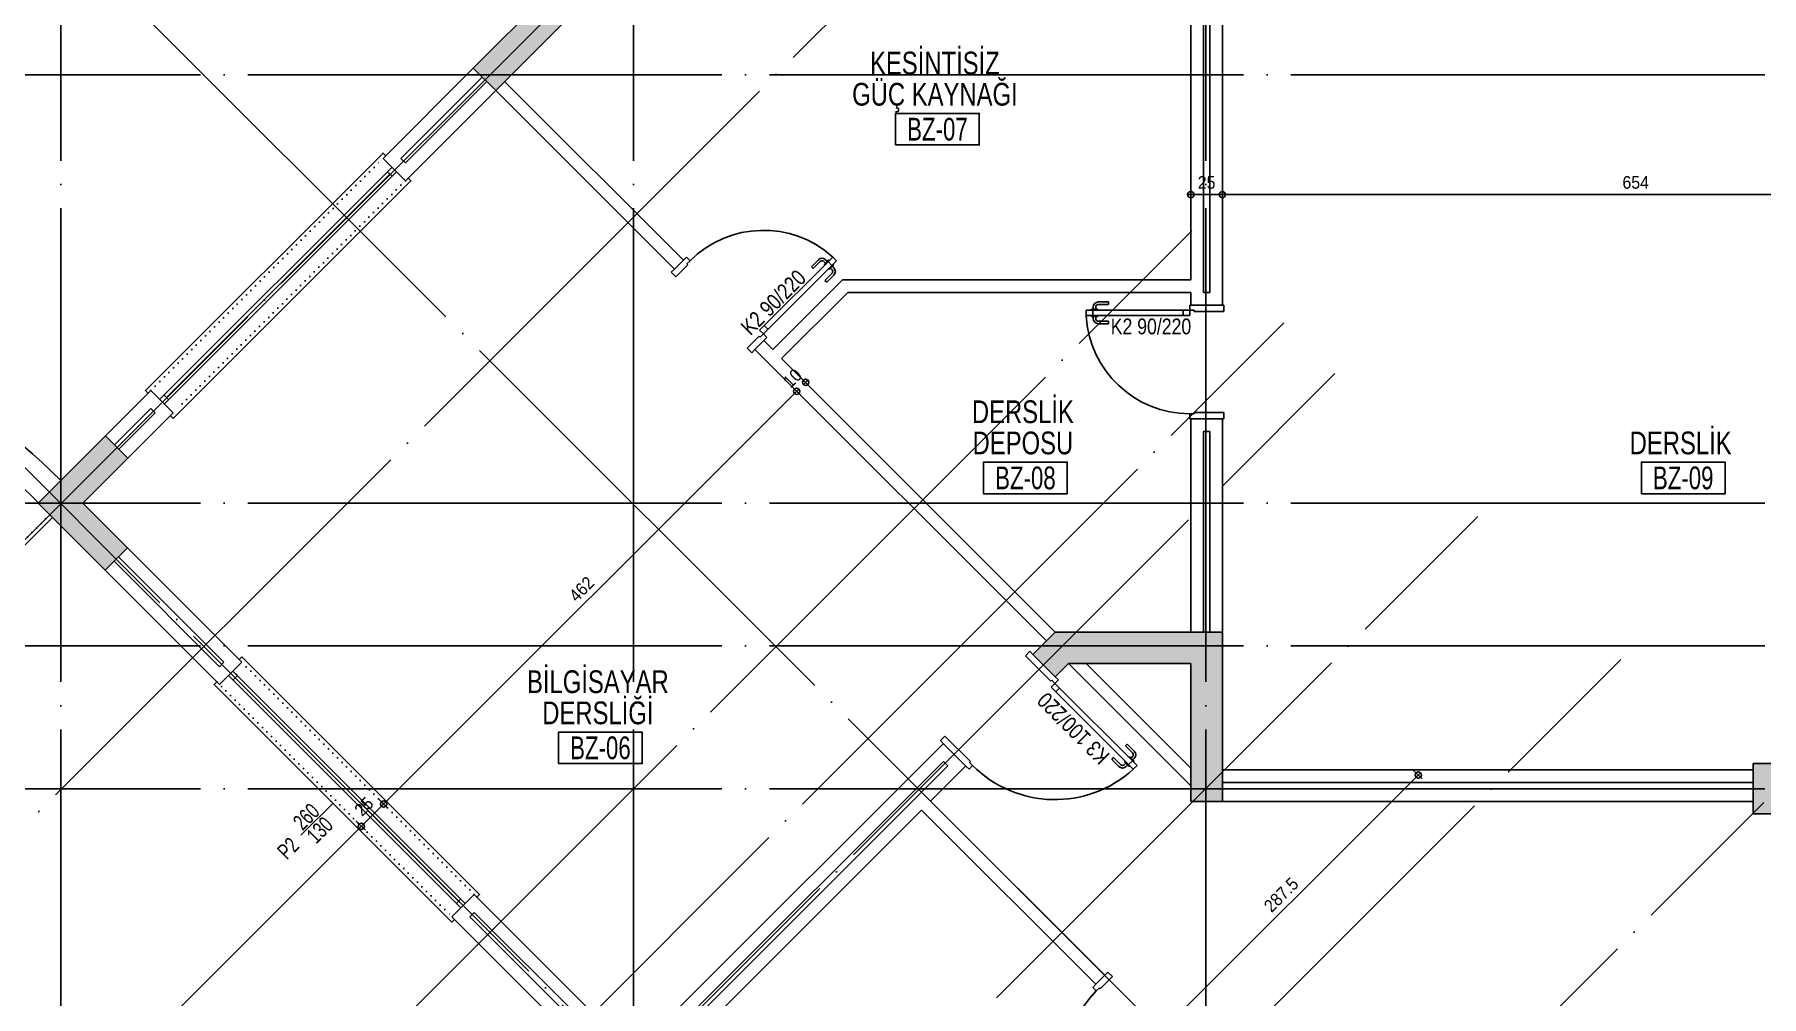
# Model space of a CAD drawing. Extents: x 460786 to 545292, y 30998 to 41694.
# Drawn here: x 487193 to 488560, y 39938 to 40699 of the extents above; entities that cross this region are included whole.
import ezdxf
from ezdxf.enums import TextEntityAlignment as Align

# ---------------------------------------------------------------- set-up
doc = ezdxf.new("R2010")
doc.units = 0
doc.header["$LTSCALE"] = 50
doc.header["$MEASUREMENT"] = 0
doc.header["$PDMODE"] = 35
doc.linetypes.add('DASHDOT', pattern=[5.5, 5, -0.25, 0, -0.25])
doc.linetypes.add('DASHED', pattern=[0.1, 0, -0.1])
doc.layers.get('0').update_dxf_attribs({"linetype": 'CONTINUOUS'})
doc.layers.get('Defpoints').update_dxf_attribs({"linetype": 'CONTINUOUS'})
for name, color, linetype in [('A-Aks Dikey', 12, 'DASHDOT'), ('A-Aks Yatay', 12, 'DASHDOT'), ('A-Betonarme', 6, 'CONTINUOUS'), ('A-Cam', 160, 'CONTINUOUS'), ('A-Dash', 9, 'DASHED'), ('A-Duvar', 7, 'CONTINUOUS'), ('A-Gör 2', 40, 'CONTINUOUS'), ('A-Kapı', 2, 'CONTINUOUS'), ('A-mahal adi', 1, 'CONTINUOUS'), ('A-mahal no', 4, 'CONTINUOUS'), ('A-Merdiven', 11, 'CONTINUOUS'), ('A-Olcu  IC Yatay', 8, 'CONTINUOUS'), ('A-Poz-Kapı', 4, 'CONTINUOUS'), ('A-Poz-Pen', 4, 'CONTINUOUS'), ('A-Tarama 1', 9, 'CONTINUOUS')]:
    doc.layers.add(name, color=color, linetype=linetype)
doc.styles.get("Standard").update_dxf_attribs({"font": 'arial.ttf', "width": 0.9})
doc.dimstyles.new('EXIT', dxfattribs={"dimscale": 50, "dimtxt": 0.23, "dimasz": 0.03, "dimexe": 0.125, "dimexo": 0.5, "dimgap": 0.09, "dimtad": 1, "dimzin": 1, "dimdsep": 46, "dimtxsty": 'Standard', "dimblk": 'TICK', "dimcen": 0.2, "dimadec": 0, "dimazin": 0, "dimtfac": 1, "dimtix": 1, "dimtofl": 0, "dimtmove": 2, "dimatfit": 3, "dimldrblk": 'TICK', "dimfxl": 1, "dimtolj": 1, "dimtzin": 1, "dimarcsym": 0})
pattern_1 = [(225, (-3046.124, 1950.459), (5.30330086, -5.30330086), []), (225, (-3051.4276, 1950.459), (5.30330086, -5.30330086), [3.75, -1.875])]

# ---------------------------------------------------------------- blocks, each defined once
blk = doc.blocks.new('poz-pk1')
blk.add_line((24.3, 28.7), (24.3, -5.7))
at = {"width": 0.7}
for p in [(17, 10), (31.5, 10)]:
    blk.add_attdef('YAZı', text='', height=12, rotation=90, dxfattribs=at).set_placement(p, align=Align.MIDDLE_CENTER)
blk.add_attdef('POZ', text='', height=12, dxfattribs=at).set_placement((24.3, -14.4), align=Align.MIDDLE_CENTER)
blk = doc.blocks.new('kapı L 90p 10')
at = {"ltscale": 20}
for p, q in [((4, 85.4), (8.2, 85.4)), ((4, 3.5), (4, 85.4)), ((8.2, 3.5), (8.2, 85.4)), ((-2.5, 75.9), (-2.5, 67.9)), ((-0.5, 75.9), (-0.5, 67.9)), ((1.5, 79.9), (3.2, 79.9)), ((1.5, 77.9), (3.2, 77.9)), ((3.2, 81.4), (4, 81.4)), ((3.2, 81.4), (3.2, 76.4)), ((3.2, 76.4), (4, 76.4)), ((3.2, 76.4), (4, 76.4)), ((4, 80.2), (8.2, 80.2)), ((9, 81.4), (8.2, 81.4)), ((9, 76.4), (8.2, 76.4)), ((9, 81.4), (9, 76.4)), ((10.7, 79.9), (9, 79.9)), ((10.7, 77.9), (9, 77.9)), ((12.7, 75.9), (12.7, 67.9)), ((14.7, 75.9), (14.7, 67.9)), ((-2.5, 67.9), (-0.5, 67.9)), ((14.7, 67.9), (12.7, 67.9)), ((0, 3.5), (4, 3.5)), ((0, 3.5), (0, 0)), ((4, 8.7), (8.2, 8.7)), ((4, 3.5), (8.2, 3.5)), ((4, 3.5), (4, 0)), ((90, 3.5), (86, 3.5)), ((86, 3.5), (86, 0)), ((90, 3.5), (90, 0)), ((4, 0), (5, 0)), ((5, -13.5), (5, 0)), ((85, -13.5), (85, 0)), ((86, 0), (85, 0))]:
    blk.add_line(p, q, dxfattribs=at)
for p, q in [((0, -10), (0, -13.5)), ((0, -13.5), (5, -13.5)), ((90, -13.5), (85, -13.5)), ((90, -10), (90, -13.5))]:
    blk.add_line(p, q)
blk.add_arc((4, 3.5), 82, 0, 87.0641)
for centre, radius, start, end in [((1.5, 75.9), 4, 90, 180), ((1.5, 75.9), 2, 90, 180), ((10.7, 75.9), 4, 0, 90), ((10.7, 75.9), 2, 0, 90)]:
    blk.add_arc(centre, radius, start, end, dxfattribs=at)
at = {"layer": 'A-Poz-Kapı', "width": 0.8}
blk.add_attdef('POZNO', (25, -10), '', height=12.5, rotation=90, dxfattribs=at)
blk = doc.blocks.new('kapı L 100p 25')
at = {"ltscale": 20}
for p, q in [((-2.5, 85.9), (-2.5, 77.9)), ((-0.5, 85.9), (-0.5, 77.9)), ((1.5, 89.9), (3.2, 89.9)), ((1.5, 87.9), (3.2, 87.9)), ((3.2, 91.4), (4, 91.4)), ((3.2, 91.4), (3.2, 86.4)), ((3.2, 86.4), (4, 86.4)), ((3.2, 86.4), (4, 86.4)), ((4, 95.4), (8.2, 95.4)), ((4, 3.5), (4, 95.4)), ((4, 90.2), (8.2, 90.2)), ((8.2, 3.5), (8.2, 95.4)), ((9, 91.4), (8.2, 91.4)), ((9, 86.4), (8.2, 86.4)), ((9, 91.4), (9, 86.4)), ((10.7, 89.9), (9, 89.9)), ((10.7, 87.9), (9, 87.9)), ((12.7, 85.9), (12.7, 77.9)), ((14.7, 85.9), (14.7, 77.9)), ((-2.5, 77.9), (-0.5, 77.9)), ((14.7, 77.9), (12.7, 77.9)), ((0, 3.5), (4, 3.5)), ((0, 3.5), (0, 0)), ((4, 8.7), (8.2, 8.7)), ((4, 3.5), (8.2, 3.5)), ((4, 3.5), (4, 0)), ((100, 3.5), (96, 3.5)), ((96, 3.5), (96, 0)), ((100, 3.5), (100, 0)), ((4, 0), (5, 0)), ((5, -28.5), (5, 0)), ((95, -28.5), (95, 0)), ((96, 0), (95, 0)), ((0, -28.5), (0, -25)), ((100, -28.5), (100, -25)), ((0, -28.5), (5, -28.5)), ((100, -28.5), (95, -28.5))]:
    blk.add_line(p, q, dxfattribs=at)
for centre, radius, start, end in [((1.5, 85.9), 4, 90, 180), ((1.5, 85.9), 2, 90, 180), ((10.7, 85.9), 4, 0, 90), ((10.7, 85.9), 2, 0, 90)]:
    blk.add_arc(centre, radius, start, end, dxfattribs=at)
blk.add_arc((4, 3.5), 92, 0, 87.3834)
at = {"layer": 'A-Poz-Kapı', "width": 0.8}
blk.add_attdef('POZNO', (30.2, -13.5), '', height=12.5, rotation=90, dxfattribs=at)
blk = doc.blocks.new('kapı L 90p 20')
at = {"ltscale": 20}
for p, q in [((4, 85.4), (8.2, 85.4)), ((4, 3.5), (4, 85.4)), ((8.2, 3.5), (8.2, 85.4)), ((-2.5, 75.9), (-2.5, 67.9)), ((-0.5, 75.9), (-0.5, 67.9)), ((1.5, 79.9), (3.2, 79.9)), ((1.5, 77.9), (3.2, 77.9)), ((3.2, 81.4), (4, 81.4)), ((3.2, 81.4), (3.2, 76.4)), ((3.2, 76.4), (4, 76.4)), ((3.2, 76.4), (4, 76.4)), ((4, 80.2), (8.2, 80.2)), ((9, 81.4), (8.2, 81.4)), ((9, 76.4), (8.2, 76.4)), ((9, 81.4), (9, 76.4)), ((10.7, 79.9), (9, 79.9)), ((10.7, 77.9), (9, 77.9)), ((12.7, 75.9), (12.7, 67.9)), ((14.7, 75.9), (14.7, 67.9)), ((-2.5, 67.9), (-0.5, 67.9)), ((14.7, 67.9), (12.7, 67.9)), ((0, 3.5), (4, 3.5)), ((0, 3.5), (0, 0)), ((4, 8.7), (8.2, 8.7)), ((4, 3.5), (8.2, 3.5)), ((4, 3.5), (4, 0)), ((90, 3.5), (86, 3.5)), ((86, 3.5), (86, 0)), ((90, 3.5), (90, 0)), ((4, 0), (5, 0)), ((5, -23.5), (5, 0)), ((85, -23.5), (85, 0)), ((86, 0), (85, 0))]:
    blk.add_line(p, q, dxfattribs=at)
for p, q in [((0, -20), (0, -23.5)), ((0, -23.5), (5, -23.5)), ((90, -23.5), (85, -23.5)), ((90, -20), (90, -23.5))]:
    blk.add_line(p, q)
blk.add_arc((4, 3.5), 82, 0, 87.0641)
for centre, radius, start, end in [((1.5, 75.9), 4, 90, 180), ((1.5, 75.9), 2, 90, 180), ((10.7, 75.9), 4, 0, 90), ((10.7, 75.9), 2, 0, 90)]:
    blk.add_arc(centre, radius, start, end, dxfattribs=at)
at = {"layer": 'A-Poz-Kapı', "width": 0.8}
blk.add_attdef('POZNO', (25, -20), '', height=12.5, rotation=90, dxfattribs=at)
blk = doc.blocks.new('mahal adı')
at = {"layer": 'A-mahal no'}
blk.add_lwpolyline([(-75.6, -73.4), (89.9, -73.4), (89.9, -10.9), (-75.6, -10.9)], close=True, dxfattribs=at)
at = {"layer": 'A-mahal adi', "width": 0.75}
for p in [(2.1, 88.8), (2.1, 27)]:
    blk.add_attdef('MAHALADI', text='', height=45, dxfattribs=at).set_placement(p, align=Align.MIDDLE_CENTER)
at = {"layer": 'A-mahal no', "width": 0.7}
blk.add_attdef('MAHALNO', text='', height=45, dxfattribs=at).set_placement((7.1, -42.1), align=Align.MIDDLE_CENTER)
blk = doc.blocks.new('TICK', base_point=(53.7, 38.06))
blk.add_line((55.37, 38.06), (52.04, 38.06))
blk.add_circle((53.7, 38.06), 1.67)
blk = doc.blocks.new('*D930')
at = {"layer": 'A-Olcu  IC Yatay', "color": 0, "lineweight": -2, "transparency": 16777216}
for p, q in [((487455, 40069.3), (487447.4, 40076.8)), ((486770.9, 39391.5), (487450.8, 40071.4)), ((486773, 39387.3), (486765.4, 39394.8))]:
    blk.add_line(p, q, dxfattribs=at)
at = {"layer": 'Defpoints', "color": 0, "transparency": 16777216}
for p in [(487451.8, 40072.4), (487472.7, 40051.6), (486790.7, 39369.6)]:
    blk.add_point(p, dxfattribs=at)
at = {"layer": 'A-Olcu  IC Yatay', "color": 0, "lineweight": -2, "transparency": 16777216, "xscale": 1.5, "yscale": 1.5, "zscale": 1.5}
for p, rotation in [((487451.8, 40072.4), 44.99999999929125), ((486769.8, 39390.4), 224.9999999992912)]:
    blk.add_blockref('TICK', p, dxfattribs=dict(at, rotation=rotation))
at = {"layer": 'A-Olcu  IC Yatay', "color": 0, "transparency": 16777216, "insert": (487104, 39738.2), "char_height": 10, "attachment_point": 5, "rotation": 45}
blk.add_mtext('\\A1;964.5', dxfattribs=at)
blk = doc.blocks.new('*D931')
at = {"layer": 'A-Olcu  IC Yatay', "color": 0, "lineweight": -2, "transparency": 16777216}
for p, q in [((487468.4, 40089), (487452.9, 40073.5)), ((487472.7, 40086.9), (487465.1, 40094.5)), ((487455, 40069.3), (487447.4, 40076.8))]:
    blk.add_line(p, q, dxfattribs=at)
at = {"layer": 'Defpoints', "color": 0, "transparency": 16777216}
for p in [(487451.8, 40072.4), (487490.3, 40069.3), (487472.7, 40051.6)]:
    blk.add_point(p, dxfattribs=at)
at = {"layer": 'A-Olcu  IC Yatay', "color": 0, "lineweight": -2, "transparency": 16777216, "xscale": 1.5, "yscale": 1.5, "zscale": 1.5}
for p, rotation in [((487469.5, 40090.1), 44.99999999950479), ((487451.8, 40072.4), 224.9999999995047)]:
    blk.add_blockref('TICK', p, dxfattribs=dict(at, rotation=rotation))
at = {"layer": 'A-Olcu  IC Yatay', "color": 0, "transparency": 16777216, "insert": (487453.9, 40088.1), "char_height": 10, "attachment_point": 5, "rotation": 45}
blk.add_mtext('\\A1;25', dxfattribs=at)
blk = doc.blocks.new('*D932')
at = {"layer": 'A-Olcu  IC Yatay', "color": 0, "lineweight": -2, "transparency": 16777216}
for p, q in [((487799.4, 40413.6), (487791.8, 40421.2)), ((487470.6, 40091.2), (487795.1, 40415.7)), ((487472.7, 40086.9), (487465.1, 40094.5))]:
    blk.add_line(p, q, dxfattribs=at)
at = {"layer": 'Defpoints', "color": 0, "transparency": 16777216}
for p in [(487796.2, 40416.8), (487817, 40395.9), (487490.3, 40069.3)]:
    blk.add_point(p, dxfattribs=at)
at = {"layer": 'A-Olcu  IC Yatay', "color": 0, "lineweight": -2, "transparency": 16777216, "xscale": 1.5, "yscale": 1.5, "zscale": 1.5}
for p, rotation in [((487796.2, 40416.8), 44.99999999933451), ((487469.5, 40090.1), 224.9999999993345)]:
    blk.add_blockref('TICK', p, dxfattribs=dict(at, rotation=rotation))
at = {"layer": 'A-Olcu  IC Yatay', "color": 0, "transparency": 16777216, "insert": (487626.1, 40260.2), "char_height": 10, "attachment_point": 5, "rotation": 45}
blk.add_mtext('\\A1;462', dxfattribs=at)
blk = doc.blocks.new('*D933')
at = {"layer": 'A-Olcu  IC Yatay', "color": 0, "lineweight": -2, "transparency": 16777216}
for p, q in [((487799.4, 40413.6), (487791.8, 40421.2)), ((487806.4, 40420.7), (487798.8, 40428.3)), ((487804.3, 40424.9), (487805.4, 40426)), ((487795.1, 40415.7), (487794.1, 40414.7))]:
    blk.add_line(p, q, dxfattribs=at)
at = {"layer": 'Defpoints', "color": 0, "transparency": 16777216}
for p in [(487796.2, 40416.8), (487824.1, 40403), (487817, 40395.9)]:
    blk.add_point(p, dxfattribs=at)
at = {"layer": 'A-Olcu  IC Yatay', "color": 0, "lineweight": -2, "transparency": 16777216, "xscale": 1.5, "yscale": 1.5, "zscale": 1.5}
for p, rotation in [((487796.2, 40416.8), 45.00000000014737), ((487803.3, 40423.9), 225.0000000001474)]:
    blk.add_blockref('TICK', p, dxfattribs=dict(at, rotation=rotation))
at = {"layer": 'A-Olcu  IC Yatay', "color": 0, "transparency": 16777216, "insert": (487792.9, 40427.1), "char_height": 10, "attachment_point": 5, "rotation": 45}
blk.add_mtext('\\A1;10', dxfattribs=at)
blk = doc.blocks.new('*D939')
at = {"layer": 'A-Olcu  IC Yatay', "color": 0, "lineweight": -2, "transparency": 16777216}
for p, q in [((488291.2, 40109.9), (488283.6, 40117.5)), ((488085.8, 39910.8), (488287, 40112)), ((488087.9, 39906.6), (488080.3, 39914.1))]:
    blk.add_line(p, q, dxfattribs=at)
at = {"layer": 'Defpoints', "color": 0, "transparency": 16777216}
for p in [(488288.1, 40113), (488308.9, 40092.2), (488105.6, 39888.9)]:
    blk.add_point(p, dxfattribs=at)
at = {"layer": 'A-Olcu  IC Yatay', "color": 0, "lineweight": -2, "transparency": 16777216, "xscale": 1.5, "yscale": 1.5, "zscale": 1.5}
for p, rotation in [((488288.1, 40113), 45.00000000023785), ((488084.7, 39909.7), 225.0000000002379)]:
    blk.add_blockref('TICK', p, dxfattribs=dict(at, rotation=rotation))
at = {"layer": 'A-Olcu  IC Yatay', "color": 0, "transparency": 16777216, "insert": (488179.6, 40018.2), "char_height": 10, "attachment_point": 5, "rotation": 45}
blk.add_mtext('\\A1;287.5', dxfattribs=at)
blk = doc.blocks.new('*D985')
at = {"layer": 'A-Olcu  IC Yatay', "color": 0, "lineweight": -2, "transparency": 16777216}
for p, q in [((488133.08016, 40557.46265), (488133.08016, 40578.71265)), ((488785.58016, 40572.46265), (488134.58016, 40572.46265)), ((488787.08016, 40557.46265), (488787.08016, 40578.71265))]:
    blk.add_line(p, q, dxfattribs=at)
at = {"layer": 'Defpoints', "color": 0, "transparency": 16777216}
for p in [(488133.08016, 40572.46265), (488133.08016, 40532.46265), (488787.08016, 40532.46265)]:
    blk.add_point(p, dxfattribs=at)
at = {"layer": 'A-Olcu  IC Yatay', "color": 0, "lineweight": -2, "transparency": 16777216, "xscale": 1.5, "yscale": 1.5, "zscale": 1.5}
for p, rotation in [((488133.08016, 40572.46265), 180.0000000000331), ((488787.08016, 40572.46265), 3.309352791802667e-11)]:
    blk.add_blockref('TICK', p, dxfattribs=dict(at, rotation=rotation))
at = {"layer": 'A-Olcu  IC Yatay', "color": 0, "transparency": 16777216, "insert": (488460.08016, 40582.06838), "char_height": 10, "attachment_point": 5}
blk.add_mtext('\\A1;654', dxfattribs=at)
blk = doc.blocks.new('*D986')
at = {"layer": 'A-Olcu  IC Yatay', "color": 0, "lineweight": -2, "transparency": 16777216}
for p, q in [((488108.08016, 40557.46265), (488108.08016, 40578.71265)), ((488109.58016, 40572.46265), (488131.58016, 40572.46265)), ((488133.08016, 40557.46265), (488133.08016, 40578.71265))]:
    blk.add_line(p, q, dxfattribs=at)
at = {"layer": 'Defpoints', "color": 0, "transparency": 16777216}
for p in [(488133.08016, 40572.46265), (488108.08016, 40532.46265), (488133.08016, 40532.46265)]:
    blk.add_point(p, dxfattribs=at)
at = {"layer": 'A-Olcu  IC Yatay', "color": 0, "lineweight": -2, "transparency": 16777216, "xscale": 1.5, "yscale": 1.5, "zscale": 1.5, "rotation": 180}
blk.add_blockref('TICK', (488108.08016, 40572.46265), dxfattribs=at)
at = {"layer": 'A-Olcu  IC Yatay', "color": 0, "lineweight": -2, "transparency": 16777216, "xscale": 1.5, "yscale": 1.5, "zscale": 1.5}
blk.add_blockref('TICK', (488133.08016, 40572.46265), dxfattribs=at)
at = {"layer": 'A-Olcu  IC Yatay', "color": 0, "transparency": 16777216, "insert": (488120.58016, 40582.06838), "char_height": 10, "attachment_point": 5}
blk.add_mtext('\\A1;25', dxfattribs=at)

msp = doc.modelspace()

# ---------------------------------------------------------------- hatches: boundary and pattern name
at = {"layer": 'A-Tarama 1'}
h = msp.add_hatch(dxfattribs=at)
h.set_pattern_fill('ANSI33', color=256, scale=30, angle=180, style=0)
h.set_pattern_definition(pattern_1)
h.paths.add_polyline_path([(488096.44, 40799.23), (488096.44, 40759.23), (488136.44, 40759.23), (488136.44, 40799.23)])
h.paths.add_polyline_path([(487717.08, 40799.23), (487717.08, 40774.23), (487677.44, 40774.23), (487558.09, 40654.89), (487540.41, 40672.56), (487667.08, 40799.23)])
h.paths.add_polyline_path([(489046.08, 40799.23), (489046.08, 40759.23), (489006.08, 40759.23), (489006.08, 40799.23)])
h.paths.add_polyline_path([(488593.08, 40799.23), (488593.08, 40759.23), (488553.08, 40759.23), (488553.08, 40799.23)])
h = msp.add_hatch(dxfattribs=at)
h.set_pattern_fill('ANSI33', color=256, scale=30, angle=180, style=0)
h.set_pattern_definition(pattern_1)
h.paths.add_polyline_path([(487640.47, 38519.78), (487617.84, 38497.15), (487646.12, 38468.87), (487668.75, 38491.49)])
h.paths.add_polyline_path([(487666.63, 38545.94), (487644, 38523.31), (487672.29, 38495.03), (487694.91, 38517.66)])
h.paths.add_polyline_path([(487414.19, 38746.05), (487391.56, 38723.42), (487419.85, 38695.14), (487442.48, 38717.77)])
h.paths.add_polyline_path([(487468.64, 38743.93), (487440.35, 38772.21), (487417.73, 38749.59), (487446.01, 38721.3)])
h.paths.add_polyline_path([(487921.19, 38743.93), (487892.9, 38772.21), (487864.62, 38743.93), (487892.9, 38715.65)])
h.paths.add_polyline_path([(488147.46, 38517.66), (488119.18, 38545.94), (488090.89, 38517.66), (488105.03, 38503.51), (488119.18, 38489.37)])
h.paths.add_polyline_path([(487895.02, 38265.22), (487866.74, 38293.5), (487844.11, 38270.88), (487872.4, 38242.59)])
h.paths.add_polyline_path([(488124.83, 38099.05), (488096.55, 38070.76), (488124.83, 38042.48), (488153.12, 38070.76)])
h.paths.add_polyline_path([(488139.68, 38020.56), (488122.01, 38002.88), (488130.49, 37994.4), (488211.81, 37913.08), (488229.49, 37930.76)])
h.paths.add_polyline_path([(488394.24, 37766), (488376.56, 37748.32), (488447.27, 37677.61), (488464.95, 37695.29)])
h.paths.add_polyline_path([(488540.61, 37619.63), (488517.99, 37597), (488546.27, 37568.72), (488568.9, 37591.35)])
h.paths.add_polyline_path([(488820.53, 38295.53), (488797.9, 38318.16), (488769.62, 38289.87), (488797.9, 38261.59), (488826.19, 38289.87)])
h.paths.add_polyline_path([(488600.72, 38064.4), (488595.06, 38070.06), (488572.43, 38092.69), (488544.15, 38064.4), (488572.43, 38036.12)])
h.paths.add_polyline_path([(488374.44, 38290.68), (488346.16, 38318.96), (488317.87, 38290.68), (488346.16, 38262.39)])
h.paths.add_polyline_path([(488595.06, 38522.61), (488572.43, 38545.23), (488544.15, 38516.95), (488572.43, 38488.66), (488600.72, 38516.95)])
h.paths.add_polyline_path([(489053.72, 38517.4), (489025.43, 38545.69), (488997.15, 38517.4), (489025.43, 38489.12)])
h.paths.add_polyline_path([(489037.58, 38965.13), (489037.58, 38990.48), (489012.58, 38990.48), (489012.58, 38975.48), (488798.35, 38761.25), (488584.58, 38975.03), (488584.58, 38990.03), (488559.58, 38990.03), (488559.58, 38964.67), (488798.35, 38725.9)])
h.paths.add_polyline_path([(488373.74, 38743.93), (488345.45, 38772.21), (488317.17, 38743.93), (488345.45, 38715.65)])
h.paths.add_polyline_path([(488147.46, 38970.2), (488119.18, 38998.49), (488090.89, 38970.2), (488119.18, 38941.92)])
h.paths.add_polyline_path([(487694.91, 38970.2), (487666.63, 38998.49), (487638.34, 38970.2), (487666.63, 38941.92)])
h.paths.add_polyline_path([(487892.9, 39224.76), (487864.62, 39196.48), (487892.9, 39168.19), (487921.19, 39196.48)])
h.paths.add_polyline_path([(487910.93, 39648.67), (488128.37, 39866.11), (488110.69, 39883.79), (487875.58, 39648.67), (488119.53, 39404.72), (488137.21, 39422.4)])
h.paths.add_polyline_path([(487720.02, 39910.3), (487702.34, 39927.98), (487666.98, 39892.63), (487631.63, 39927.98), (487613.95, 39910.3), (487666.98, 39857.27)])
h.paths.add_polyline_path([(487021.75, 40097.33), (486993.46, 40125.62), (486965.18, 40097.33), (486993.46, 40069.05)])
h.paths.add_polyline_path([(486767.19, 39899.34), (486738.9, 39871.06), (486767.19, 39842.77), (486795.47, 39871.06)])
h.paths.add_polyline_path([(486514.04, 39646.2), (486491.42, 39623.57), (486519.7, 39595.29), (486542.33, 39617.91)])
h.paths.add_polyline_path([(486540.21, 39672.36), (486517.58, 39649.73), (486545.86, 39621.45), (486568.49, 39644.08)])
h.paths.add_polyline_path([(487266.76, 40292.85), (487231.4, 40328.2), (487267.11, 40363.91), (487249.44, 40381.59), (487196.05, 40328.2), (487249.08, 40275.17)])
h.paths.add_polyline_path([(488133.08, 40226.23), (488000.88, 40226.23), (487983.2, 40208.56), (488000.88, 40190.88), (488011.24, 40201.23), (488108.08, 40201.23), (488108.08, 40092.2), (488133.08, 40092.2)])
h.paths.add_polyline_path([(488593.08, 40122.2), (488553.08, 40122.2), (488553.08, 40082.2), (488593.08, 40082.2)])
h.paths.add_polyline_path([(489046.08, 40122.2), (489006.08, 40122.2), (489006.08, 40082.2), (489046.08, 40082.2)])
h.paths.add_polyline_path([(489046.08, 39669.2), (489006.08, 39669.2), (489006.08, 39629.2), (489046.08, 39629.2)])
h.paths.add_polyline_path([(488593.08, 39669.2), (488553.08, 39669.2), (488553.08, 39629.2), (488593.08, 39629.2)])

# ---------------------------------------------------------------- linework, layer by layer
at = {"layer": 'A-Aks Dikey', "ltscale": 1.5}
for p, q in [((487214.08, 38536.28), (487214.08, 41299.23)), ((487667.08, 38536.28), (487667.08, 41299.23)), ((488120.08, 38536.28), (488120.08, 41299.23)), ((486961.81, 41032.66), (489773.91, 38220.57)), ((486735.54, 40806.39), (489547.63, 37994.3))]:
    msp.add_line(p, q, dxfattribs=at)
at = {"layer": 'A-Aks Yatay', "ltscale": 1.5}
for p, q in [((486221.53, 39335.3), (487769.57, 40883.34)), ((486334.67, 39222.17), (487882.7, 40770.2)), ((486949.49, 40667.2), (494804.32, 40667.2)), ((486560.95, 38995.89), (488108.98, 40543.92)), ((486633.78, 38923.06), (488181.81, 40471.09)), ((486674.08, 38882.76), (488222.11, 40430.79)), ((486949.49, 40328.2), (494804.32, 40328.2)), ((486787.22, 38769.62), (488335.25, 40317.65)), ((486949.49, 40215.2), (494804.32, 40215.2)), ((486900.36, 38656.48), (488448.39, 40204.51)), ((486949.49, 40102.2), (494804.32, 40102.2)), ((487013.49, 38543.34), (488561.53, 40091.38))]:
    msp.add_line(p, q, dxfattribs=at)
at = {"layer": 'A-Betonarme'}
for p, q in [((487540.41, 40672.56), (487667.08, 40799.23)), ((487558.09, 40654.89), (487677.44, 40774.23)), ((487558.09, 40654.89), (487540.41, 40672.56)), ((487196.05, 40328.2), (487249.44, 40381.59)), ((487267.11, 40363.91), (487249.44, 40381.59)), ((487231.4, 40328.2), (487267.11, 40363.91)), ((487196.05, 40328.2), (487249.08, 40275.17)), ((487231.4, 40328.2), (487266.76, 40292.85)), ((487249.08, 40275.17), (487266.76, 40292.85)), ((488000.88, 40226.23), (487983.2, 40208.56)), ((488133.08, 40226.23), (488000.88, 40226.23)), ((488133.08, 40226.23), (488133.08, 40092.2)), ((487983.2, 40208.56), (488000.88, 40190.88)), ((488011.24, 40201.23), (488000.88, 40190.88)), ((488108.08, 40201.23), (488011.24, 40201.23)), ((488108.08, 40201.23), (488108.08, 40092.2)), ((488108.08, 40092.2), (488133.08, 40092.2))]:
    msp.add_line(p, q, dxfattribs=at)
msp.add_lwpolyline([(488553.08, 40122.2), (488593.08, 40122.2), (488593.08, 40082.2), (488553.08, 40082.2)], close=True, dxfattribs=at)
at = {"layer": 'A-Cam'}
for p, q in [((487292.21, 40410.22), (487476.06, 40594.07)), ((487295.75, 40406.7), (487479.6, 40590.54)), ((487297.52, 40412), (487474.3, 40588.77)), ((487476.07, 40587), (487472.53, 40590.53)), ((487299.29, 40410.23), (487295.75, 40413.76)), ((487346.66, 40191.73), (487530.51, 40007.88)), ((487350.2, 40195.27), (487534.05, 40011.42)), ((487350.2, 40195.27), (487353.73, 40191.73)), ((487353.73, 40191.73), (487350.2, 40188.2)), ((487351.97, 40189.96), (487528.74, 40013.19)), ((487526.97, 40011.42), (487530.51, 40014.95)), ((487530.51, 40007.88), (487526.97, 40011.42))]:
    msp.add_line(p, q, dxfattribs=at)
at = {"layer": 'A-Dash'}
for p, q in [((487285.14, 40417.3), (487468.99, 40601.15)), ((487486.67, 40583.47), (487302.82, 40399.62)), ((487205.59, 40319.36), (487099.34, 40213.11)), ((487541.12, 40018.49), (487355.15, 40204.46)), ((487337.47, 40186.78), (487523.44, 40000.81))]:
    msp.add_line(p, q, dxfattribs=at)
at = {"layer": 'A-Duvar'}
for p, q in [((488108.08, 40504.98), (488108.08, 40759.23)), ((488118.08, 40494.98), (488118.08, 40759.23)), ((488123.08, 40494.98), (488123.08, 40759.23)), ((488133.08, 40484.98), (488133.08, 40759.23)), ((487468.99, 40601.15), (487540.41, 40672.56)), ((487483.13, 40601.15), (487547.48, 40665.49)), ((487486.67, 40597.61), (487551.02, 40661.96)), ((487486.67, 40583.47), (487558.09, 40654.89)), ((487558.09, 40654.89), (487699.51, 40513.47)), ((487565.16, 40661.96), (487706.58, 40520.54)), ((487486.67, 40583.47), (487468.99, 40601.15)), ((487486.67, 40597.61), (487483.13, 40601.15)), ((487699.51, 40513.47), (487706.58, 40520.54)), ((487777.29, 40449.83), (487832.45, 40504.98)), ((487832.45, 40504.98), (488108.08, 40504.98)), ((487784.36, 40442.75), (487836.59, 40494.98)), ((487836.59, 40494.98), (488108.08, 40494.98)), ((488108.08, 40484.98), (488108.08, 40494.98)), ((488108.08, 40484.98), (488133.08, 40484.98)), ((488118.08, 40494.98), (488123.08, 40494.98)), ((487763.15, 40449.83), (487770.22, 40456.9)), ((487763.15, 40449.83), (487993.81, 40219.16)), ((487770.22, 40456.9), (487777.29, 40449.83)), ((487784.36, 40442.75), (488000.88, 40226.23)), ((487249.44, 40381.59), (487285.14, 40417.3)), ((487302.82, 40399.62), (487285.14, 40417.3)), ((487256.51, 40374.52), (487285.14, 40403.16)), ((487288.68, 40399.62), (487285.14, 40403.16)), ((487260.04, 40370.98), (487288.68, 40399.62)), ((487267.11, 40363.91), (487302.82, 40399.62)), ((488108.08, 40226.23), (488108.08, 40394.98)), ((488108.08, 40394.98), (488133.08, 40394.98)), ((488133.08, 40226.23), (488133.08, 40394.98)), ((488118.08, 40226.23), (488118.08, 40384.98)), ((488118.08, 40384.98), (488123.08, 40384.98)), ((488123.08, 40226.23), (488123.08, 40384.98)), ((487256.15, 40282.24), (487339.59, 40198.8)), ((487259.69, 40285.78), (487343.13, 40202.34)), ((487266.76, 40292.85), (487357.27, 40202.34)), ((487249.08, 40275.17), (487339.59, 40184.66)), ((487357.27, 40202.34), (487339.59, 40184.66)), ((487343.13, 40202.34), (487339.59, 40198.8)), ((488011.24, 40201.23), (488108.08, 40104.39)), ((488025.38, 40201.23), (488108.08, 40118.53)), ((487702.34, 39927.98), (487912.35, 40137.99)), ((487912.49, 40137.85), (487930.17, 40120.17)), ((487709.41, 39920.91), (487912.35, 40123.85)), ((487712.94, 39917.37), (487915.88, 40120.31)), ((487902.1, 40092.38), (487930.03, 40120.31)), ((487912.35, 40123.85), (487915.88, 40120.31)), ((488133.08, 40117.2), (488553.08, 40117.2)), ((488133.08, 40107.2), (488553.08, 40107.2)), ((488133.08, 40102.2), (488553.08, 40102.2)), ((487902.1, 40092.38), (488039.98, 39954.5)), ((488133.08, 40092.2), (488553.08, 40092.2)), ((487720.02, 39910.3), (487895.02, 40085.31)), ((487895.02, 40085.31), (488032.91, 39947.43)), ((487541.12, 40018.49), (487523.44, 40000.81)), ((487541.12, 40018.49), (487631.63, 39927.98)), ((487523.44, 40000.81), (487613.95, 39910.3)), ((487541.12, 40004.35), (487537.58, 40000.81)), ((487537.58, 40000.81), (487621.02, 39917.37)), ((487541.12, 40004.35), (487624.56, 39920.91)), ((488032.91, 39947.43), (488039.98, 39954.5))]:
    msp.add_line(p, q, dxfattribs=at)
at = {"layer": 'A-Gör 2'}
for points in [[(487283.02, 40415.18), (487283.02, 40415.18), (487280.9, 40417.3), (487466.87, 40603.27), (487468.99, 40605.39), (487471.11, 40603.27)], [(487488.79, 40585.59), (487490.91, 40583.47), (487302.82, 40395.38), (487300.7, 40397.5)], [(487355.15, 40204.46), (487357.27, 40206.58), (487545.36, 40018.49), (487543.24, 40016.37)], [(487337.47, 40186.78), (487335.35, 40184.66), (487523.44, 39996.57), (487525.56, 39998.69)]]:
    msp.add_lwpolyline(points, dxfattribs=at)
for radius, end in [(489, 119.38126), (464, 119.4444)]:
    msp.add_arc((486868.3, 40000.46), radius, 45, end, dxfattribs=at)
at = {"layer": 'A-Merdiven'}
msp.add_line((487207.72, 40317.24), (487101.46, 40210.99), dxfattribs=at)

# ---------------------------------------------------------------- block references
ref = msp.add_blockref('mahal adı', (487904.77, 40641.13), dxfattribs=dict(xscale=0.4, yscale=0.4, zscale=0.4))
ref.add_attrib('MAHALNO', 'BZ-07', dxfattribs={"layer": 'A-mahal no', "height": 18, "width": 0.7}).set_placement((487907.61, 40624.27), align=Align.MIDDLE_CENTER)
ref.add_attrib('MAHALADI', 'GÜÇ KAYNAĞI', dxfattribs={"layer": 'A-mahal adi', "height": 18, "width": 0.75}).set_placement((487905.6, 40651.94), align=Align.MIDDLE_CENTER)
ref.add_attrib('MAHALADI', 'KESİNTİSİZ', dxfattribs={"layer": 'A-mahal adi', "height": 18, "width": 0.75}).set_placement((487905.6, 40676.63), align=Align.MIDDLE_CENTER)
ref = msp.add_blockref('mahal adı', (487974.39, 40365.1), dxfattribs=dict(xscale=0.4, yscale=0.4, zscale=0.4))
ref.add_attrib('MAHALNO', 'BZ-08', dxfattribs={"layer": 'A-mahal no', "height": 18, "width": 0.7}).set_placement((487977.23, 40348.25), align=Align.MIDDLE_CENTER)
ref.add_attrib('MAHALADI', 'DEPOSU', dxfattribs={"layer": 'A-mahal adi', "height": 18, "width": 0.75}).set_placement((487975.22, 40375.91), align=Align.MIDDLE_CENTER)
ref.add_attrib('MAHALADI', 'DERSLİK', dxfattribs={"layer": 'A-mahal adi', "height": 18, "width": 0.75}).set_placement((487975.22, 40400.6), align=Align.MIDDLE_CENTER)
ref = msp.add_blockref('mahal adı', (488494.81, 40365.1), dxfattribs=dict(xscale=0.4, yscale=0.4, zscale=0.4))
ref.add_attrib('MAHALNO', 'BZ-09', dxfattribs={"layer": 'A-mahal no', "height": 18, "width": 0.7}).set_placement((488497.65, 40348.25), align=Align.MIDDLE_CENTER)
ref.add_attrib('MAHALADI', 'DERSLİK', dxfattribs={"layer": 'A-mahal adi', "height": 18, "width": 0.75}).set_placement((488495.64, 40375.91), align=Align.MIDDLE_CENTER)
ref = msp.add_blockref('mahal adı', (487638.11, 40151.43), dxfattribs=dict(xscale=0.4, yscale=0.4, zscale=0.4))
ref.add_attrib('MAHALNO', 'BZ-06', dxfattribs={"layer": 'A-mahal no', "height": 18, "width": 0.7}).set_placement((487640.96, 40134.58), align=Align.MIDDLE_CENTER)
ref.add_attrib('MAHALADI', 'DERSLİĞİ', dxfattribs={"layer": 'A-mahal adi', "height": 18, "width": 0.75}).set_placement((487638.94, 40162.24), align=Align.MIDDLE_CENTER)
ref.add_attrib('MAHALADI', 'BİLGİSAYAR', dxfattribs={"layer": 'A-mahal adi', "height": 18, "width": 0.75}).set_placement((487638.94, 40186.93), align=Align.MIDDLE_CENTER)
at = {"layer": 'A-Kapı'}
ref = msp.add_blockref('kapı L 90p 10', (487770.22, 40456.9), dxfattribs=dict(at, xscale=-1, rotation=314.9999999999215))
ref.add_attrib('POZNO', 'K2 90/220', (487759.69, 40460.26), dxfattribs={"layer": 'A-Poz-Kapı', "height": 12.5, "rotation": 45, "width": 0.8})
ref = msp.add_blockref('kapı L 90p 20', (488110.79, 40484.98), dxfattribs=dict(at, xscale=-1, rotation=90))
ref.add_attrib('POZNO', 'K2 90/220', (488044.72, 40461.89), dxfattribs={"layer": 'A-Poz-Kapı', "height": 12.5, "rotation": 180, "text_generation_flag": 6, "width": 0.8})
ref = msp.add_blockref('kapı L 100p 25', (488000.88, 40190.88), dxfattribs=dict(at, rotation=225.0000000000185))
ref.add_attrib('POZNO', 'K3 100/220', (488044.81, 40129.05), dxfattribs={"layer": 'A-Poz-Kapı', "height": 12.5, "rotation": 315, "text_generation_flag": 6, "width": 0.8})
ref = msp.add_blockref('kapı L 90p 10', (488096.55, 39883.79), dxfattribs=dict(at, rotation=135))
ref.add_attrib('POZNO', 'AK1 90/220', (488042.04, 39843.17), dxfattribs={"layer": 'A-Poz-Kapı', "height": 12.5, "rotation": 45, "width": 0.8})
at = {"layer": 'A-Poz-Pen'}
ref = msp.add_blockref('poz-pk1', (487390.36, 40087.43), dxfattribs=dict(at, xscale=1.041608796296916, yscale=1.041608796296916, zscale=1.041608796296916, rotation=315))
ref.add_attrib('YAZı', '260', dxfattribs={"layer": '0', "height": 12.499, "rotation": 45, "width": 0.7}).set_placement((487408.18, 40080.15), align=Align.MIDDLE_CENTER)
ref.add_attrib('YAZı', '130', dxfattribs={"layer": '0', "height": 12.499, "rotation": 45, "width": 0.7}).set_placement((487418.88, 40069.47), align=Align.MIDDLE_CENTER)
ref.add_attrib('POZ', 'P2', dxfattribs={"layer": '0', "height": 12.499, "rotation": 45, "width": 0.7}).set_placement((487393.84, 40055.06), align=Align.MIDDLE_CENTER)

# ---------------------------------------------------------------- dimensions: what is measured, and where the dimension line sits
at = {"layer": 'A-Olcu  IC Yatay'}
for p1, p2, distance, picture, middle in [((488108.08, 40532.46), (488133.08, 40532.46), 40, '*D986', (488120.58, 40582.07)), ((488787.08, 40532.46), (488133.08, 40532.46), -40, '*D985', (488460.08, 40582.07)), ((487824.1, 40403.01), (487817.03, 40395.94), -29.48, '*D933', (487792.93, 40427.12)), ((487490.35, 40069.26), (487817.03, 40395.94), 29.48, '*D932', (487626.05, 40260.24)), ((488105.6, 39888.88), (488308.92, 40092.2), 29.48, '*D939', (488179.62, 40018.18)), ((487490.35, 40069.26), (487472.67, 40051.58), -29.48, '*D931', (487453.87, 40088.06)), ((486790.67, 39369.58), (487472.67, 40051.58), 29.48, '*D930', (487104.03, 39738.22))]:
    dim = msp.add_aligned_dim(p1=p1, p2=p2, distance=distance, dimstyle='EXIT', override={"dimtxt": 0.2, "dimdec": 1, "dimzin": 9, "dimtdec": 1}, dxfattribs=at)
    dim.commit()
    dim.dimension.update_dxf_attribs({"geometry": picture, "text_midpoint": middle})

doc.saveas('drawing.dxf')
